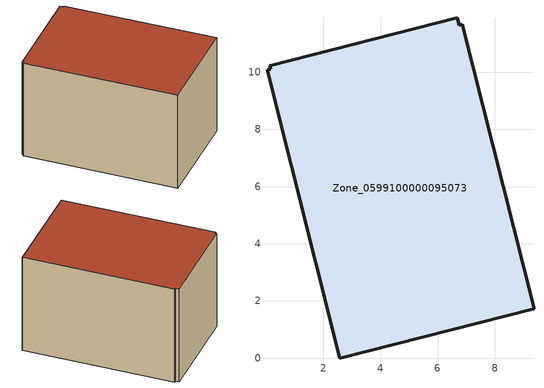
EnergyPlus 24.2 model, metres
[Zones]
Zone_0599100000095073
 floor ground (C_G): 6.69,11.9 6.75,11.64 6.87,11.67 9.37,1.72 2.57,0 0.03,10.08 0.16,10.11 0.13,10.23 z0
 wall outside (C_F): 9.37,1.72 6.87,11.67 6.75,11.64 6.69,11.9 0.13,10.23 0.16,10.11 0.03,10.08 2.57,0 9.37,1.72 z0:7.01
 roof outside (C_R): 6.75,11.64 6.69,11.9 0.13,10.23 0.16,10.11 0.03,10.08 2.57,0 9.37,1.72 6.87,11.67 z7.01
[BUILDING]
Pand.0599100000095073: North Axis=0; Terrain=City; Loads Convergence Tolerance Value=0.04; Temperature Convergence Tolerance Value=0.4; Solar Distribution=FullExterior; Maximum Number of Warmup Days=25; Minimum Number of Warmup Days=1
[Site:Location]
Rotterdam.The.Hague.AP_ZH_NLD Design_Conditions: Latitude=51.96; Longitude=4.45; Time Zone=1; Elevation=-4.5
[SITE:GROUNDTEMPERATURE:BUILDINGSURFACE]
18, 18, 18, 18, 18, 18, 18, 18, 18, 18, 18, 18
[MATERIAL] Thermal Absorptance=0.9; Solar Absorptance=0.7; Visible Absorptance=0.7
Name | Roughness | Thickness | Conductivity | Density | Specific Heat
G.D.1975-1991 | MediumSmooth | 0.15 | 0.288461 | 540 | 1210
F.D.1975-1991 | Rough | 0.3 | 0.230769 | 1920 | 840
R.D.1975-1991 | MediumRough | 0.2 | 0.153846 | 1500 | 1000
[CONSTRUCTION]
C_G: G.D.1975-1991
C_F: F.D.1975-1991
C_R: R.D.1975-1991
[ZONE]
Zone_0599100000095073: Type=1; Multiplier=1; Ceiling Height=Autocalculate; Volume=Autocalculate; Floor Area=autocalculate; Part of Total Floor Area=Yes
[ZONEINFILTRATION:DESIGNFLOWRATE]
Infil_Zone_0599100000095073: Zone or ZoneList or Space or SpaceList=Zone_0599100000095073; Schedule=AlwaysOn; Design Flow Rate Calculation Method=Flow/Area; Flow Rate per Floor Area=0.0042; Constant Term Coefficient=1; Temperature Term Coefficient=0; Velocity Term Coefficient=0; Velocity Squared Term Coefficient=0
[HVACTEMPLATE:ZONE:IDEALLOADSAIRSYSTEM]
Zone_0599100000095073: Maximum Heating Supply Air Temperature=50; Minimum Cooling Supply Air Temperature=13; Maximum Heating Supply Air Humidity Ratio=0.0156; Minimum Cooling Supply Air Humidity Ratio=0.0077; Heating Limit=NoLimit; Cooling Limit=NoLimit; Dehumidification Control Type=ConstantSensibleHeatRatio; Cooling Sensible Heat Ratio=0.7; Dehumidification Setpoint=60; Humidification Control Type=None; Humidification Setpoint=30; Outdoor Air Method=None; Outdoor Air Flow Rate per Person=0.00944; Outdoor Air Flow Rate per Zone Floor Area=0; Outdoor Air Flow Rate per Zone=0; Demand Controlled Ventilation Type=None; Outdoor Air Economizer Type=NoEconomizer; Heat Recovery Type=None; Sensible Heat Recovery Effectiveness=0.7; Latent Heat Recovery Effectiveness=0.65
[ZONECONTROL:THERMOSTAT]
ThermostatControl_Zone_0599100000095073: Zone or ZoneList=Zone_0599100000095073; Control Type Schedule=DualSetpointControlType; Control 1=Thermostat_Zone_0599100000095073; Temperature Difference Between Cutout And Setpoint=0
[THERMOSTATSETPOINT:DUALSETPOINT]
Thermostat_Zone_0599100000095073: Heating Setpoint Temperature Schedule=HeatingSetpoint_Zone_0599100000095073; Cooling Setpoint Temperature Schedule=CoolingSetpoint_Zone_0599100000095073
[SCHEDULE:COMPACT]
HeatingSetpoint_Zone_0599100000095073: Through: 12/31, For: AllDays, Until: 24:00, 21
CoolingSetpoint_Zone_0599100000095073: Through: 12/31, For: AllDays, Until: 24:00, 24
DualSetpointControlType: Through: 12/31, For: AllDays, Until: 24:00, 4
AlwaysOn: Through: 12/31, For: AllDays, Until: 24:00, 1
